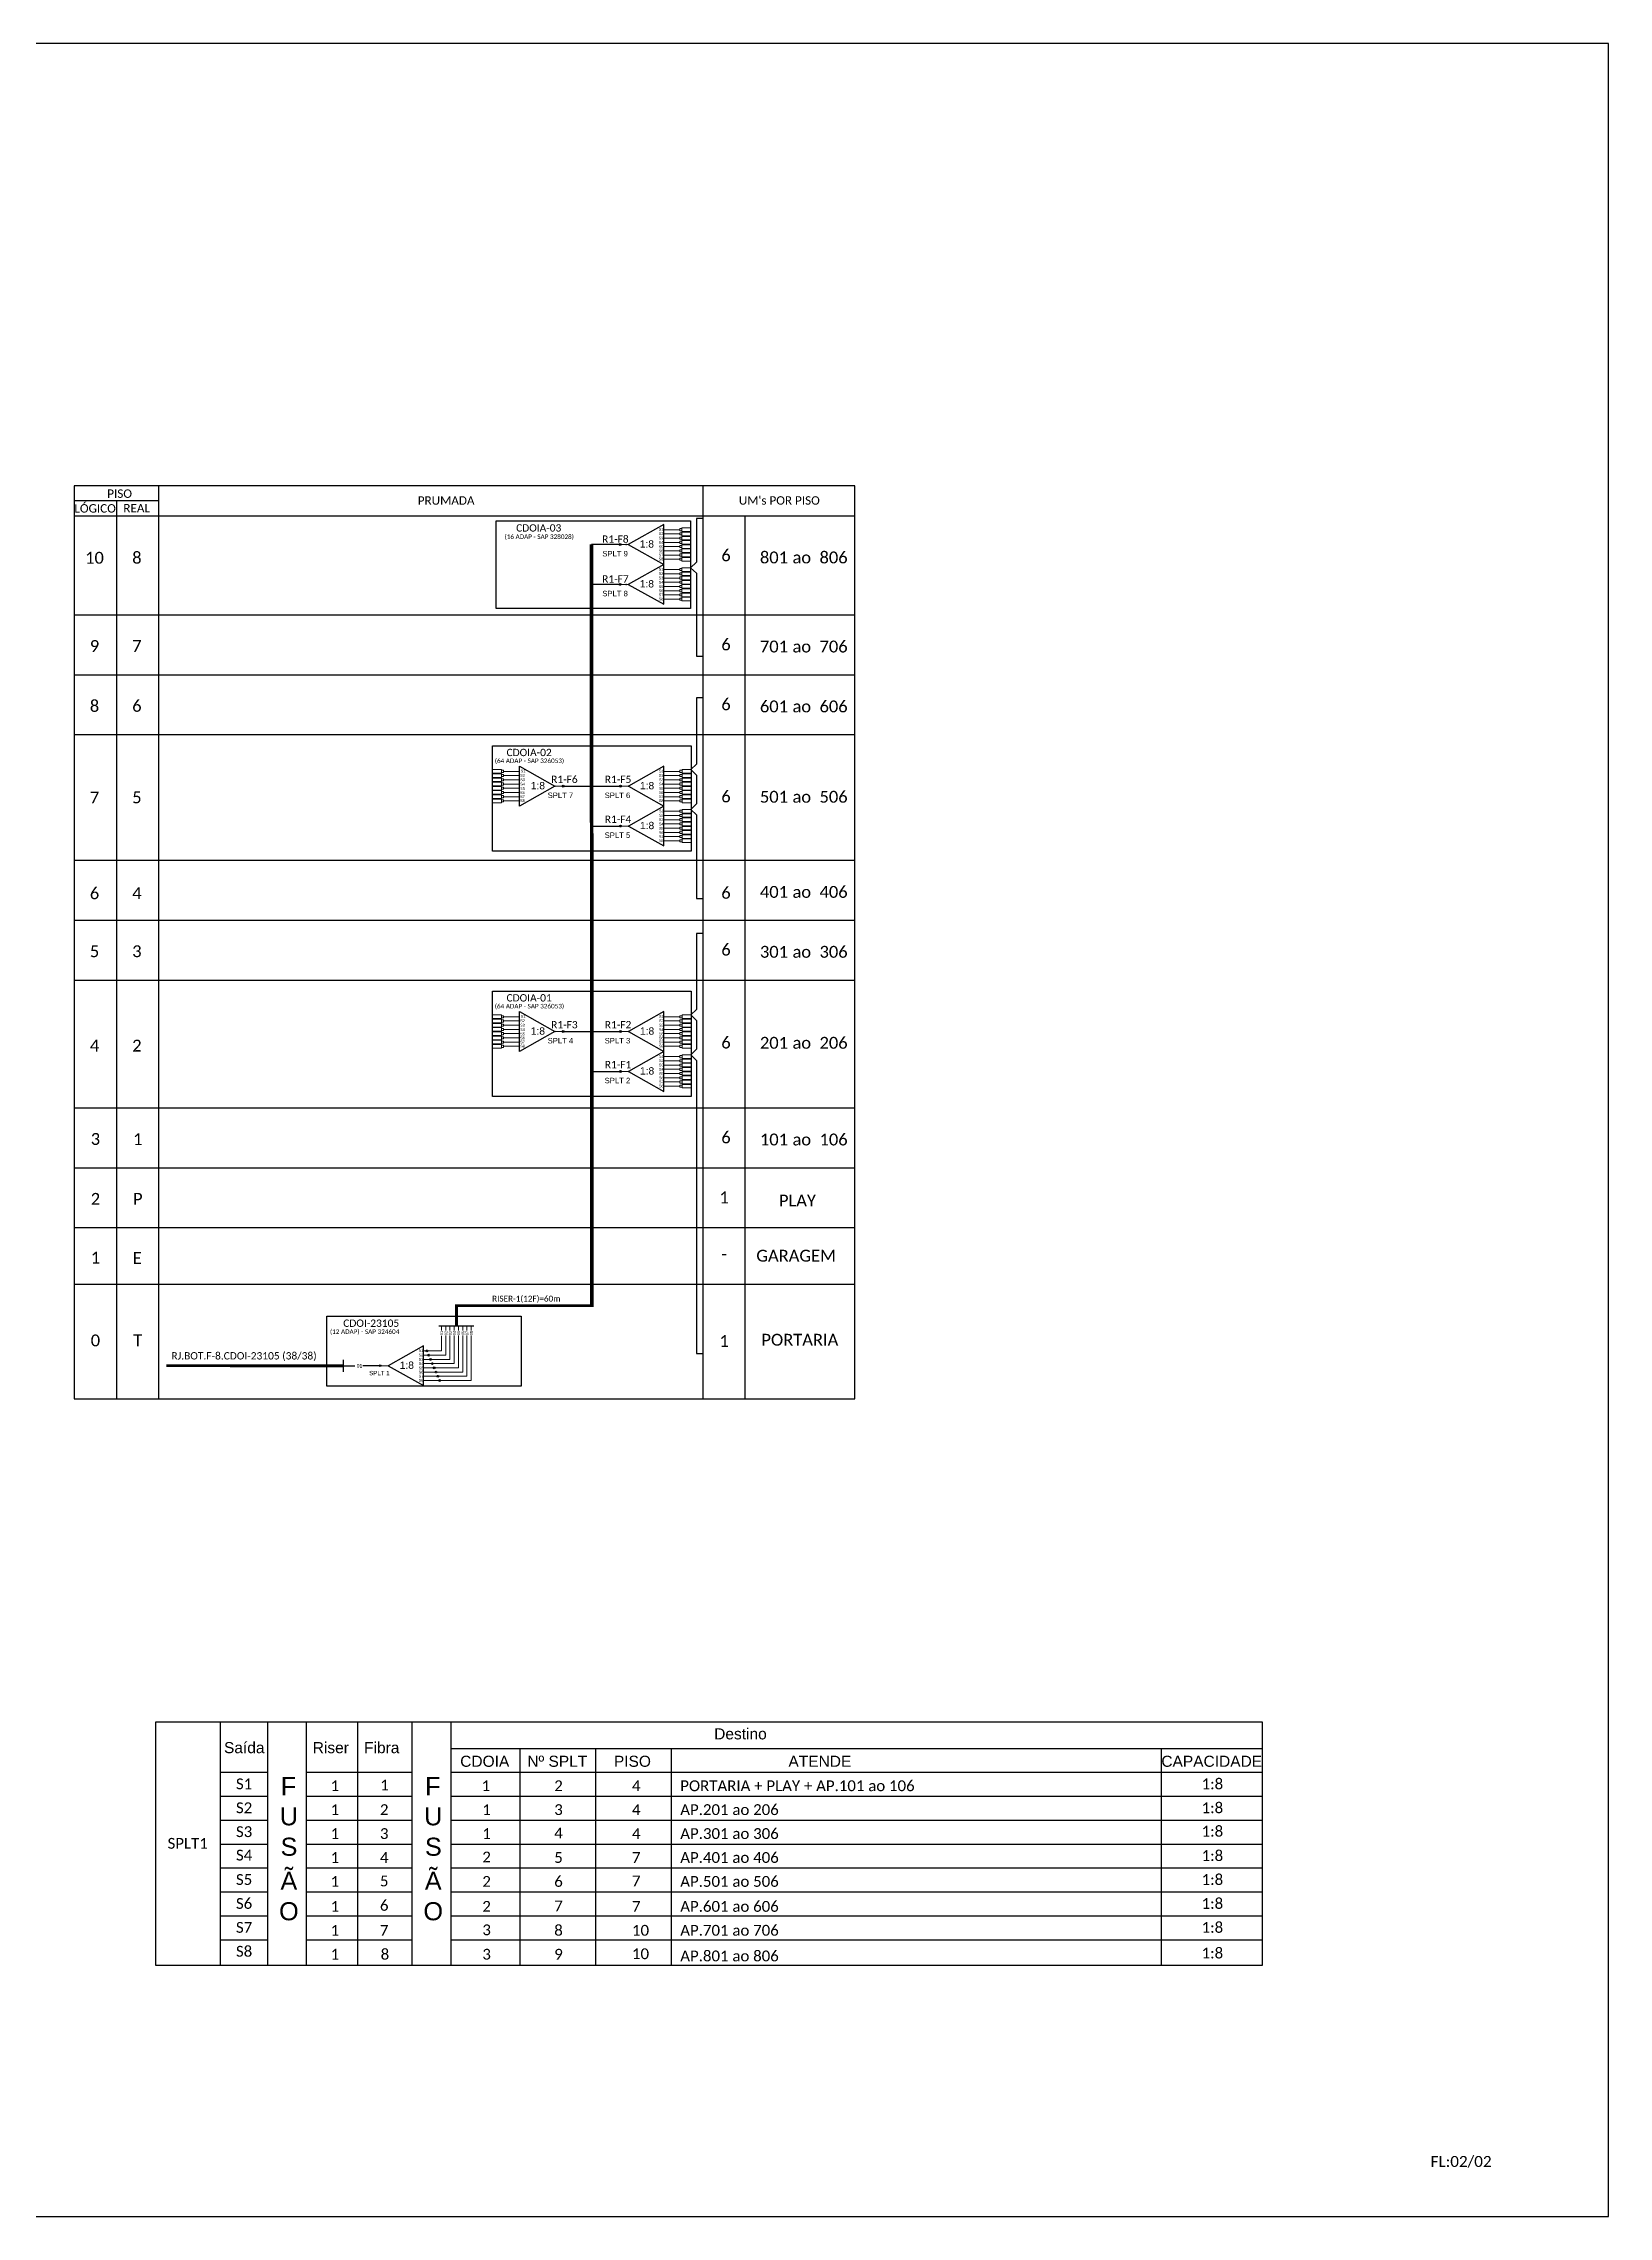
# Model space of a CAD drawing. Header units: metres. Extents: x -1286 to 415, y -500 to 94.
# Drawn here: x -13 to 415, y -500 to 94 of the extents above; entities that cross this region are included whole.
import ezdxf
from ezdxf.enums import TextEntityAlignment as Align

# ---------------------------------------------------------------- set-up
doc = ezdxf.new("R2010")
doc.units = ezdxf.units.M
doc.styles.add('ARIAL', font='arial.ttf')
doc.styles.add('WMF-Calibri0', font='calibri.ttf')

# ---------------------------------------------------------------- blocks, each defined once
blk = doc.blocks.new('SPLT_1-8_DIV_DIR')
h = blk.add_hatch(color=3)
h.dxf.hatch_style = 1
edge = h.paths.add_edge_path()
edge.add_arc((12.77, 4.04), 0.242, 0, 360)
h = blk.add_hatch(color=3)
h.dxf.hatch_style = 1
edge = h.paths.add_edge_path()
edge.add_arc((13.27, 2.88), 0.242, 0, 360)
h = blk.add_hatch(color=3)
h.dxf.hatch_style = 1
edge = h.paths.add_edge_path()
edge.add_arc((13.77, 1.73), 0.242, 0, 360)
h = blk.add_hatch(color=3)
h.dxf.hatch_style = 1
edge = h.paths.add_edge_path()
edge.add_arc((14.27, 0.58), 0.242, 0, 360)
h = blk.add_hatch(color=3)
h.dxf.hatch_style = 1
edge = h.paths.add_edge_path()
edge.add_arc((14.77, -0.58), 0.242, 0, 360)
h = blk.add_hatch(color=3)
h.dxf.hatch_style = 1
edge = h.paths.add_edge_path()
edge.add_arc((15.27, -1.73), 0.242, 0, 360)
h = blk.add_hatch(color=3)
h.dxf.hatch_style = 1
edge = h.paths.add_edge_path()
edge.add_arc((15.77, -2.88), 0.242, 0, 360)
h = blk.add_hatch(color=3)
h.dxf.hatch_style = 1
edge = h.paths.add_edge_path()
edge.add_arc((16.27, -4.04), 0.242, 0, 360)
at = {"color": 1, "lineweight": 0}
blk.add_lwpolyline([(2.22, 0), (0, 0)], dxfattribs=at)
at = {"color": 1}
blk.add_lwpolyline([(11.89, 5.45), (2.22, 0), (11.89, -5.45), (11.89, 5.45)], dxfattribs=at)
at = {"color": 7, "lineweight": 0}
for points in [[(12.77, 4.04), (11.89, 4.04)], [(11.89, 2.88), (13.27, 2.88)], [(11.89, 1.73), (13.77, 1.73)], [(11.89, 0.58), (14.27, 0.58)], [(11.89, -0.58), (14.77, -0.58)], [(11.89, -1.73), (15.27, -1.73)], [(11.89, -2.88), (15.77, -2.88)], [(11.89, -4.04), (16.27, -4.04)]]:
    blk.add_lwpolyline(points, dxfattribs=at)
at = {"color": 3}
for centre in [(12.77, 4.04), (13.27, 2.88), (13.77, 1.73), (14.27, 0.58), (14.77, -0.58), (15.27, -1.73), (15.77, -2.88), (16.27, -4.04)]:
    blk.add_circle(centre, 0.242, dxfattribs=at)
at = {"color": 1, "style": 'ARIAL'}
for s, height, p in [('1:8', 2, (5.35, -0.85)), ('S1', 0.75, (10.52, 3.77)), ('S2', 0.75, (10.52, 2.58)), ('S3', 0.75, (10.52, 1.37)), ('S4', 0.75, (10.52, 0.19)), ('S5', 0.75, (10.52, -1.02)), ('S6', 0.75, (10.52, -2.14)), ('S7', 0.75, (10.52, -3.24)), ('S8', 0.75, (10.52, -4.36))]:
    blk.add_text(s, height=height, dxfattribs=at).set_placement(p)
blk = doc.blocks.new('SPLT_1-8_SC-APC')
at = {"color": 1}
blk.add_lwpolyline([(-7.37, -2.1), (-17.04, -7.55), (-7.37, -13), (-7.37, -2.1)], dxfattribs=at)
at = {"color": 3, "lineweight": 0}
for points in [[(-2.99, -3.51), (-7.37, -3.51)], [(-7.37, -4.66), (-2.99, -4.66)], [(-7.37, -5.82), (-2.99, -5.82)], [(-2.41, -3.02), (-2.41, -4)], [(-2.41, -3.02), (0, -3.02)], [(-2.41, -4), (0, -4)], [(-2.41, -4.17), (-2.41, -5.16)], [(-2.41, -4.17), (0, -4.17)], [(-2.41, -5.16), (0, -5.16)], [(-2.41, -5.32), (-2.41, -6.31)], [(-2.41, -5.32), (0, -5.32)], [(-7.37, -6.97), (-2.99, -6.97)], [(-7.37, -8.12), (-2.99, -8.12)], [(-7.37, -9.28), (-2.99, -9.28)], [(-7.37, -10.43), (-2.99, -10.43)], [(-7.37, -11.58), (-2.99, -11.58)], [(-2.41, -6.31), (0, -6.31)], [(-2.41, -6.48), (-2.41, -7.46)], [(-2.41, -6.48), (0, -6.48)], [(-2.41, -7.46), (0, -7.46)], [(-2.41, -7.63), (-2.41, -8.62)], [(-2.41, -7.63), (0, -7.63)], [(-2.41, -8.62), (0, -8.62)], [(-2.41, -8.78), (-2.41, -9.77)], [(-2.41, -8.78), (0, -8.78)], [(-2.41, -9.77), (0, -9.77)], [(-2.41, -9.94), (-2.41, -10.92)], [(-2.41, -9.94), (0, -9.94)], [(-2.41, -10.92), (0, -10.92)], [(-2.41, -11.09), (-2.41, -12.08)], [(-2.41, -11.09), (0, -11.09)], [(-2.41, -12.08), (0, -12.08)]]:
    blk.add_lwpolyline(points, dxfattribs=at)
for points in [[(-2.99, -3.22), (-2.41, -3.22), (-2.41, -3.8), (-2.99, -3.8)], [(-2.99, -4.38), (-2.41, -4.38), (-2.41, -4.95), (-2.99, -4.95)], [(-2.99, -5.53), (-2.41, -5.53), (-2.41, -6.1), (-2.99, -6.1)], [(-2.99, -6.68), (-2.41, -6.68), (-2.41, -7.26), (-2.99, -7.26)], [(-2.99, -7.84), (-2.41, -7.84), (-2.41, -8.41), (-2.99, -8.41)], [(-2.99, -8.99), (-2.41, -8.99), (-2.41, -9.56), (-2.99, -9.56)], [(-2.99, -10.14), (-2.41, -10.14), (-2.41, -10.72), (-2.99, -10.72)], [(-2.99, -11.3), (-2.41, -11.3), (-2.41, -11.87), (-2.99, -11.87)]]:
    blk.add_lwpolyline(points, close=True, dxfattribs=at)
at = {"color": 1, "lineweight": 0}
blk.add_lwpolyline([(-17.04, -7.55), (-19.26, -7.55)], dxfattribs=at)
at = {"color": 1, "style": 'ARIAL'}
for s, height, p in [('S1', 0.75, (-8.74, -3.78)), ('S2', 0.75, (-8.74, -4.97)), ('S3', 0.75, (-8.74, -6.18)), ('1:8', 2, (-13.91, -8.4)), ('S4', 0.75, (-8.74, -7.36)), ('S5', 0.75, (-8.74, -8.57)), ('S6', 0.75, (-8.74, -9.69)), ('S7', 0.75, (-8.74, -10.78)), ('S8', 0.75, (-8.74, -11.9))]:
    blk.add_text(s, height=height, dxfattribs=at).set_placement(p)
blk = doc.blocks.new('SPLITTER_')
blk.add_point((0, 0))
at = {"style": 'ARIAL', "flags": 4}
blk.add_attdef('SPLT', (0, -3.26), '', height=1.5, dxfattribs=at)
blk = doc.blocks.new('SPLT_1-8_SC-APC_ESQ')
at = {"color": 3, "lineweight": 0}
for points in [[(2.41, -3.02), (0, -3.02)], [(2.41, -4), (0, -4)], [(2.41, -4.17), (0, -4.17)], [(2.41, -5.16), (0, -5.16)], [(2.41, -5.32), (0, -5.32)], [(2.41, -3.02), (2.41, -4)], [(2.41, -4.17), (2.41, -5.16)], [(2.41, -5.32), (2.41, -6.31)], [(2.99, -3.51), (7.37, -3.51)], [(7.37, -4.66), (2.99, -4.66)], [(7.37, -5.82), (2.99, -5.82)], [(2.41, -6.31), (0, -6.31)], [(2.41, -6.48), (0, -6.48)], [(2.41, -7.46), (0, -7.46)], [(2.41, -7.63), (0, -7.63)], [(2.41, -8.62), (0, -8.62)], [(2.41, -8.78), (0, -8.78)], [(2.41, -9.77), (0, -9.77)], [(2.41, -9.94), (0, -9.94)], [(2.41, -10.92), (0, -10.92)], [(2.41, -11.09), (0, -11.09)], [(2.41, -6.48), (2.41, -7.46)], [(2.41, -7.63), (2.41, -8.62)], [(2.41, -8.78), (2.41, -9.77)], [(2.41, -9.94), (2.41, -10.92)], [(2.41, -11.09), (2.41, -12.08)], [(7.37, -6.97), (2.99, -6.97)], [(7.37, -8.12), (2.99, -8.12)], [(7.37, -9.28), (2.99, -9.28)], [(7.37, -10.43), (2.99, -10.43)], [(7.37, -11.58), (2.99, -11.58)], [(2.41, -12.08), (0, -12.08)]]:
    blk.add_lwpolyline(points, dxfattribs=at)
for points in [[(2.99, -3.22), (2.41, -3.22), (2.41, -3.8), (2.99, -3.8)], [(2.99, -4.38), (2.41, -4.38), (2.41, -4.95), (2.99, -4.95)], [(2.99, -5.53), (2.41, -5.53), (2.41, -6.1), (2.99, -6.1)], [(2.99, -6.68), (2.41, -6.68), (2.41, -7.26), (2.99, -7.26)], [(2.99, -7.84), (2.41, -7.84), (2.41, -8.41), (2.99, -8.41)], [(2.99, -8.99), (2.41, -8.99), (2.41, -9.56), (2.99, -9.56)], [(2.99, -10.14), (2.41, -10.14), (2.41, -10.72), (2.99, -10.72)], [(2.99, -11.3), (2.41, -11.3), (2.41, -11.87), (2.99, -11.87)]]:
    blk.add_lwpolyline(points, close=True, dxfattribs=at)
at = {"color": 1}
blk.add_lwpolyline([(7.37, -2.1), (17.04, -7.55), (7.37, -13), (7.37, -2.1)], dxfattribs=at)
at = {"color": 1, "lineweight": 0}
blk.add_lwpolyline([(17.04, -7.55), (19.26, -7.55)], dxfattribs=at)
at = {"color": 1, "style": 'ARIAL'}
for s, height, p in [('S3', 0.75, (7.55, -6.18)), ('S2', 0.75, (7.56, -4.97)), ('S1', 0.75, (7.7, -3.78)), ('S5', 0.75, (7.55, -8.57)), ('S4', 0.75, (7.55, -7.36)), ('S6', 0.75, (7.55, -9.69)), ('S7', 0.75, (7.55, -10.78)), ('S8', 0.75, (7.55, -11.9)), ('1:8', 2, (10.45, -8.4))]:
    blk.add_text(s, height=height, dxfattribs=at).set_placement(p)

msp = doc.modelspace()

# ---------------------------------------------------------------- hatches: boundary and pattern name
h = msp.add_hatch(color=3)
h.dxf.hatch_style = 1
edge = h.paths.add_edge_path()
edge.add_arc((144.79, -42.76), 0.256, 0, 360)
h = msp.add_hatch(color=3)
h.dxf.hatch_style = 1
edge = h.paths.add_edge_path()
edge.add_arc((144.79, -53.66), 0.256, 0, 360)
h = msp.add_hatch(color=3)
h.dxf.hatch_style = 1
edge = h.paths.add_edge_path()
edge.add_arc((129.14, -108.82), 0.256, 0, 360)
h = msp.add_hatch(color=3)
h.dxf.hatch_style = 1
edge = h.paths.add_edge_path()
edge.add_arc((144.86, -108.82), 0.256, 0, 360)
h = msp.add_hatch(color=3)
h.dxf.hatch_style = 1
edge = h.paths.add_edge_path()
edge.add_arc((144.86, -119.72), 0.256, 0, 360)
h = msp.add_hatch(color=3)
h.dxf.hatch_style = 1
edge = h.paths.add_edge_path()
edge.add_arc((129.14, -175.89), 0.256, 0, 360)
h = msp.add_hatch(color=3)
h.dxf.hatch_style = 1
edge = h.paths.add_edge_path()
edge.add_arc((144.86, -175.89), 0.256, 0, 360)
h = msp.add_hatch(color=3)
h.dxf.hatch_style = 1
edge = h.paths.add_edge_path()
edge.add_arc((144.86, -186.79), 0.256, 0, 360)
h = msp.add_hatch(color=3)
h.dxf.hatch_style = 1
edge = h.paths.add_edge_path()
edge.add_arc((79.17, -267.24), 0.205, 0, 360)

# ---------------------------------------------------------------- linework, layer by layer
for p, q in [((17.85, -364.56), (320.23, -364.56)), ((17.85, -431.14), (17.85, -364.56)), ((35.42, -364.56), (35.42, -431.14)), ((48.4, -364.56), (48.4, -431.14)), ((59.07, -431.14), (59.07, -364.56)), ((72.99, -364.56), (72.99, -431.14)), ((87.84, -364.56), (87.84, -431.14)), ((98.52, -364.56), (98.52, -431.14)), ((320.23, -364.56), (320.23, -431.14)), ((98.52, -371.83), (320.23, -371.83)), ((117.31, -371.83), (117.31, -431.14)), ((138.02, -371.83), (138.02, -431.14)), ((158.7, -371.83), (158.7, -431.14)), ((292.57, -371.83), (292.57, -431.14)), ((35.42, -378.36), (48.4, -378.36)), ((59.07, -378.36), (87.84, -378.36)), ((98.52, -378.36), (320.23, -378.36)), ((35.42, -384.9), (48.4, -384.9)), ((59.07, -384.9), (87.84, -384.9)), ((98.52, -384.9), (320.23, -384.9)), ((35.42, -391.44), (48.4, -391.44)), ((59.07, -391.44), (87.84, -391.44)), ((98.52, -391.44), (320.23, -391.44)), ((35.42, -397.98), (48.4, -397.98)), ((59.07, -397.98), (87.84, -397.98)), ((98.52, -397.98), (320.23, -397.98)), ((35.42, -404.52), (48.4, -404.52)), ((59.07, -404.52), (87.84, -404.52)), ((98.52, -404.52), (320.23, -404.52)), ((35.42, -411.06), (48.4, -411.06)), ((59.07, -411.06), (87.84, -411.06)), ((98.52, -411.06), (320.23, -411.06)), ((35.42, -417.6), (48.4, -417.6)), ((59.07, -417.6), (87.84, -417.6)), ((98.52, -417.6), (320.23, -417.6)), ((35.42, -424.13), (48.4, -424.13)), ((59.07, -424.13), (87.84, -424.13)), ((98.52, -424.13), (320.23, -424.13)), ((320.23, -431.14), (17.85, -431.14))]:
    msp.add_line(p, q)
msp.add_lwpolyline([(-426.16, -499.81), (414.84, -499.81), (414.84, 94.19), (-426.16, 94.19)], close=True)
at = {"color": 0}
for points in [[(208.9, -26.7), (-4.42, -26.7)], [(18.73, -30.82), (-4.42, -30.82)]]:
    msp.add_lwpolyline(points, dxfattribs=at)
for points in [[(-4.42, -26.7), (-4.42, -34.93)], [(18.73, -34.93), (18.73, -26.7)], [(167.31, -26.7), (167.31, -34.93)], [(208.9, -34.93), (208.9, -26.7)], [(-4.42, -34.93), (208.9, -34.93)], [(-4.42, -34.93), (208.9, -34.93)], [(-4.42, -34.93), (208.9, -34.93)], [(-4.42, -34.93), (-4.42, -276.25), (208.9, -276.25), (208.9, -34.93)], [(-4.42, -34.93), (208.9, -34.93)], [(-4.42, -34.93), (208.9, -34.93)], [(-4.42, -34.93), (208.9, -34.93)], [(7.16, -30.82), (7.16, -34.93)], [(7.16, -34.93), (7.16, -276.25)], [(18.73, -276.25), (18.73, -34.93)], [(167.31, -34.93), (167.31, -276.25)], [(178.88, -276.25), (178.88, -34.93)], [(-4.42, -62), (208.9, -62)], [(-4.42, -62), (208.9, -62)], [(-4.42, -62), (208.9, -62)], [(-4.42, -78.37), (208.9, -78.37)], [(-4.42, -78.37), (208.9, -78.37)], [(-4.42, -94.74), (208.9, -94.74)], [(-4.42, -129.07), (208.9, -129.07)], [(-4.42, -145.44), (208.9, -145.44)], [(-4.42, -161.81), (208.9, -161.81)], [(-4.42, -196.75), (208.9, -196.75)], [(-4.42, -213.12), (208.9, -213.12)], [(-4.42, -229.49), (208.9, -229.49)], [(-4.42, -244.98), (208.9, -244.98)]]:
    msp.add_lwpolyline(points)
at = {"color": 1}
for points in [[(110.9, -36.33), (164.02, -36.33), (164.02, -60.23), (110.9, -60.23)], [(109.88, -97.77), (164.12, -97.77), (164.12, -126.59), (109.88, -126.59)], [(109.88, -164.84), (164.12, -164.84), (164.12, -193.66), (109.88, -193.66)], [(64.56, -253.69), (117.69, -253.69), (117.69, -272.8), (64.56, -272.8)]]:
    msp.add_lwpolyline(points, close=True, dxfattribs=at)
at = {"color": 3}
for points in [[(167.25, -35.66), (165.6, -35.66), (165.59, -36.72), (165.59, -36.72), (165.59, -36.72), (165.59, -47.62), (164.02, -49.13), (165.59, -50.64), (165.59, -73.33), (167.24, -73.33)], [(167.31, -84.67), (165.66, -84.67), (165.65, -102.78), (164.09, -104.29), (165.65, -105.8), (165.65, -113.68), (164.09, -115.19), (165.65, -116.7), (165.65, -139.49), (167.31, -139.49)], [(167.31, -149.05), (165.66, -149.05), (165.65, -169.86), (164.09, -171.36), (165.65, -172.87), (165.65, -180.75), (164.09, -182.26), (165.65, -183.77), (165.65, -263.87), (167.31, -263.87)], [(69.19, -267.24), (72.28, -267.24)], [(79.17, -267.24), (74.43, -267.24)]]:
    msp.add_lwpolyline(points, dxfattribs=at)
at = {"color": 5}
msp.add_lwpolyline([(100.01, -256.29, 0.8, 0.8, 0), (100.01, -250.82, 0.8, 0.8, 0), (137.06, -250.82, 1, 1, 0), (136.92, -42.76, 0, 0, 0)], format="xyseb", dxfattribs=at)
for points in [[(144.76, -42.76), (136.92, -42.76)], [(144.76, -53.66), (136.92, -53.66)], [(129.14, -108.82), (144.83, -108.82)], [(136.99, -119.72), (144.83, -119.72)], [(129.14, -175.89), (144.83, -175.89)], [(136.99, -186.79), (144.83, -186.79)], [(95.25, -256.29), (104.74, -256.29)]]:
    msp.add_lwpolyline(points, dxfattribs=at)
at = {"color": 5, "lineweight": 0}
for points in [[(95.95, -259.03), (95.95, -263.2), (92.18, -263.2)], [(92.68, -264.35), (97.1, -264.35), (97.1, -259)], [(93.18, -265.51), (98.26, -265.51), (98.26, -259)], [(93.68, -266.66), (99.42, -266.66), (99.42, -259)], [(94.18, -267.81), (100.57, -267.81), (100.57, -259)], [(94.68, -268.97), (101.73, -268.97), (101.73, -259)], [(95.18, -270.12), (102.89, -270.12), (102.89, -259)], [(95.68, -271.27), (104.05, -271.27), (104.05, -259)], [(95.95, -256.29), (95.95, -257.61)], [(97.11, -256.29), (97.11, -257.57)], [(98.26, -256.29), (98.26, -257.58)], [(99.42, -256.29), (99.42, -257.57)], [(100.58, -256.29), (100.58, -257.57)], [(101.73, -256.29), (101.73, -257.58)], [(102.89, -256.29), (102.89, -257.57)], [(104.05, -256.29), (104.05, -257.57)]]:
    msp.add_lwpolyline(points, dxfattribs=at)
at = {"color": 1, "const_width": 0.8}
msp.add_lwpolyline([(20.73, -267.23), (69.19, -267.24)], dxfattribs=at)
at = {"color": 1}
msp.add_lwpolyline([(69.19, -268.87), (69.19, -265.61)], dxfattribs=at)
at = {"color": 3}
for centre, radius in [((144.79, -42.76), 0.256), ((144.79, -53.66), 0.256), ((129.14, -108.82), 0.256), ((144.86, -108.82), 0.256), ((144.86, -119.72), 0.256), ((129.14, -175.89), 0.256), ((144.86, -175.89), 0.256), ((144.86, -186.79), 0.256), ((79.17, -267.24), 0.205), ((79.17, -267.24), 0.205)]:
    msp.add_circle(centre, radius, dxfattribs=at)

# ---------------------------------------------------------------- block references
for p in [(164.02, -35.21), (164.02, -46.11), (164.09, -101.27), (164.09, -112.17), (164.09, -168.35), (164.09, -179.24)]:
    msp.add_blockref('SPLT_1-8_SC-APC', p, dxfattribs=at)
ref = msp.add_blockref('SPLITTER_', (146.41, -42.76), dxfattribs=dict(xscale=-1))
ref.add_attrib('SPLT', 'SPLT 9', (139.88, -46.02), dxfattribs={"height": 1.5, "style": 'ARIAL'})
ref = msp.add_blockref('SPLITTER_', (146.41, -53.66), dxfattribs=dict(xscale=-1))
ref.add_attrib('SPLT', 'SPLT 8', (139.88, -56.92), dxfattribs={"height": 1.5, "style": 'ARIAL'})
for name, p in [('SPLT_1-8_SC-APC_ESQ', (109.88, -101.27)), ('SPLT_1-8_SC-APC_ESQ', (109.88, -168.35)), ('SPLT_1-8_DIV_DIR', (79.17, -267.24))]:
    msp.add_blockref(name, p)
ref = msp.add_blockref('SPLITTER_', (126.91, -108.81))
ref.add_attrib('SPLT', 'SPLT 7', (124.94, -112.07), dxfattribs={"height": 1.5, "style": 'ARIAL'})
ref = msp.add_blockref('SPLITTER_', (147.06, -108.81), dxfattribs=dict(xscale=-1))
ref.add_attrib('SPLT', 'SPLT 6', (140.53, -112.07), dxfattribs={"height": 1.5, "style": 'ARIAL'})
ref = msp.add_blockref('SPLITTER_', (147.06, -119.71), dxfattribs=dict(xscale=-1))
ref.add_attrib('SPLT', 'SPLT 5', (140.53, -122.97), dxfattribs={"height": 1.5, "style": 'ARIAL'})
ref = msp.add_blockref('SPLITTER_', (126.91, -175.88))
ref.add_attrib('SPLT', 'SPLT 4', (124.94, -179.14), dxfattribs={"height": 1.5, "style": 'ARIAL'})
ref = msp.add_blockref('SPLITTER_', (147.06, -175.88), dxfattribs=dict(xscale=-1))
ref.add_attrib('SPLT', 'SPLT 3', (140.53, -179.14), dxfattribs={"height": 1.5, "style": 'ARIAL'})
ref = msp.add_blockref('SPLITTER_', (147.06, -186.78), dxfattribs=dict(xscale=-1))
ref.add_attrib('SPLT', 'SPLT 2', (140.53, -190.04), dxfattribs={"height": 1.5, "style": 'ARIAL'})

# ---------------------------------------------------------------- texts
at = {"color": 0, "style": 'WMF-Calibri0'}
for s, p in [('     PISO', (0.54, -30.01)), ('PRUMADA', (89.45, -31.89)), ("UM's POR PISO", (177.19, -31.87)), ('  LÓGICO', (-6, -34.04)), ('    REAL', (5.76, -33.98))]:
    msp.add_text(s, height=2.3, dxfattribs=at).set_placement(p)
at = {"color": 1, "style": 'WMF-Calibri0'}
for s, p in [('(16 ADAP - SAP 328028)', (122.64, -41.25)), ('(64 ADAP - SAP 326053)', (119.97, -102.51)), ('(64 ADAP - SAP 326053)', (119.97, -169.58)), ('(12 ADAP) - SAP 324604', (74.94, -258.54))]:
    msp.add_text(s, height=1.25, dxfattribs=at).set_placement(p, align=Align.CENTER)
for s, p in [('CDOIA-03', (116.33, -39.23)), ('CDOIA-02', (113.71, -100.61)), ('CDOIA-01', (113.71, -167.68)), ('CDOI-23105', (69.09, -256.61)), ('RJ.BOT.F-8.CDOI-23105 (38/38)', (22.13, -265.53))]:
    msp.add_text(s, height=2, dxfattribs=at).set_placement(p)
at = {"color": 5, "style": 'WMF-Calibri0'}
for s, height, p in [('R1-F8', 2, (139.83, -42.28)), ('R1-F7', 2, (139.83, -53.18)), ('R1-F6', 2, (125.9, -107.95)), ('R1-F5', 2, (140.56, -107.95)), ('R1-F4', 2, (140.56, -118.85)), ('R1-F3', 2, (125.9, -175.02)), ('R1-F2', 2, (140.56, -175.02)), ('R1-F1', 2, (140.56, -185.92)), ('RISER-1(12F)=60m', 1.6, (109.78, -249.7))]:
    msp.add_text(s, height=height, dxfattribs=at).set_placement(p)
at = {"color": 7}
for s, height, style, p in [('801', 3.24, 'WMF-Calibri0', (182.95, -47.92)), ('ao', 3.24, 'WMF-Calibri0', (191.85, -47.92)), ('806', 3.24, 'WMF-Calibri0', (199.24, -47.92)), ('701', 3.24, 'WMF-Calibri0', (182.95, -72.27)), ('ao', 3.24, 'WMF-Calibri0', (191.85, -72.27)), ('706', 3.24, 'WMF-Calibri0', (199.24, -72.27)), ('601', 3.24, 'WMF-Calibri0', (182.95, -88.64)), ('ao', 3.24, 'WMF-Calibri0', (191.85, -88.64)), ('606', 3.24, 'WMF-Calibri0', (199.24, -88.64)), ('501', 3.24, 'WMF-Calibri0', (182.95, -113.34)), ('ao', 3.24, 'WMF-Calibri0', (191.85, -113.34)), ('506', 3.24, 'WMF-Calibri0', (199.24, -113.34)), ('401', 3.24, 'WMF-Calibri0', (182.95, -139.34)), ('406', 3.24, 'WMF-Calibri0', (199.24, -139.34)), ('ao', 3.24, 'WMF-Calibri0', (191.85, -139.34)), ('301', 3.24, 'WMF-Calibri0', (182.95, -155.72)), ('ao', 3.24, 'WMF-Calibri0', (191.85, -155.72)), ('306', 3.24, 'WMF-Calibri0', (199.24, -155.72)), ('201', 3.24, 'WMF-Calibri0', (182.95, -180.59)), ('ao', 3.24, 'WMF-Calibri0', (191.85, -180.59)), ('206', 3.24, 'WMF-Calibri0', (199.24, -180.59)), ('101', 3.24, 'WMF-Calibri0', (182.95, -207.02)), ('ao', 3.24, 'WMF-Calibri0', (191.85, -207.02)), ('106', 3.24, 'WMF-Calibri0', (199.24, -207.02)), ('PLAY', 3.24, 'WMF-Calibri0', (188.14, -223.7)), ('GARAGEM', 3.24, 'WMF-Calibri0', (181.97, -238.79)), ('PORTARIA', 3.24, 'WMF-Calibri0', (183.36, -261.76)), ('SPLT 1', 1.2, 'ARIAL', (76.17, -269.85)), ('1', 2.95, 'WMF-Calibri0', (65.65, -383.53)), ('1', 2.95, 'WMF-Calibri0', (79.19, -383.34)), ('1', 2.95, 'WMF-Calibri0', (106.9, -383.53)), ('2', 2.95, 'WMF-Calibri0', (126.75, -383.53)), ('4', 2.95, 'WMF-Calibri0', (147.99, -383.53)), ('PORTARIA + PLAY + AP.101 ao 106', 2.9537, 'WMF-Calibri0', (161.18, -383.53)), ('1', 2.95, 'WMF-Calibri0', (65.65, -390.06)), ('2', 2.95, 'WMF-Calibri0', (79.12, -390.06)), ('1', 2.95, 'WMF-Calibri0', (107.1, -390.06)), ('3', 2.95, 'WMF-Calibri0', (126.75, -390.06)), ('4', 2.95, 'WMF-Calibri0', (147.99, -390.06)), ('AP.201 ao 206', 2.9537, 'WMF-Calibri0', (161.18, -390.06)), ('1', 2.95, 'WMF-Calibri0', (65.65, -396.6)), ('3', 2.95, 'WMF-Calibri0', (79.12, -396.6)), ('1', 2.95, 'WMF-Calibri0', (107.1, -396.6)), ('4', 2.95, 'WMF-Calibri0', (126.75, -396.47)), ('4', 2.95, 'WMF-Calibri0', (147.99, -396.6)), ('AP.301 ao 306', 2.9537, 'WMF-Calibri0', (161.18, -396.6)), ('1', 2.95, 'WMF-Calibri0', (65.65, -403.14)), ('4', 2.95, 'WMF-Calibri0', (79.12, -403.14)), ('2', 2.95, 'WMF-Calibri0', (107.1, -403.01)), ('5', 2.95, 'WMF-Calibri0', (126.75, -403.14)), ('7', 2.95, 'WMF-Calibri0', (147.99, -403.14)), ('AP.401 ao 406', 2.9537, 'WMF-Calibri0', (161.18, -403.14)), ('1', 2.95, 'WMF-Calibri0', (65.65, -409.68)), ('5', 2.95, 'WMF-Calibri0', (79.12, -409.55)), ('2', 2.95, 'WMF-Calibri0', (107.1, -409.68)), ('6', 2.95, 'WMF-Calibri0', (126.75, -409.68)), ('7', 2.95, 'WMF-Calibri0', (147.99, -409.55)), ('AP.501 ao 506', 2.9537, 'WMF-Calibri0', (161.18, -409.68)), ('1', 2.95, 'WMF-Calibri0', (65.65, -416.5)), ('6', 2.95, 'WMF-Calibri0', (79.12, -416.22)), ('2', 2.95, 'WMF-Calibri0', (107.1, -416.5)), ('7', 2.95, 'WMF-Calibri0', (126.75, -416.37)), ('7', 2.95, 'WMF-Calibri0', (147.99, -416.5)), ('AP.601 ao 606', 2.9537, 'WMF-Calibri0', (161.18, -416.5)), ('1', 2.95, 'WMF-Calibri0', (65.65, -423.04)), ('7', 2.95, 'WMF-Calibri0', (79.12, -423.04)), ('3', 2.95, 'WMF-Calibri0', (107.1, -422.91)), ('8', 2.95, 'WMF-Calibri0', (126.75, -423.04)), ('10', 2.954, 'WMF-Calibri0', (147.99, -423.04)), ('AP.701 ao 706', 2.9537, 'WMF-Calibri0', (161.18, -423.04)), ('1', 2.95, 'WMF-Calibri0', (65.65, -429.58)), ('8', 2.95, 'WMF-Calibri0', (79.32, -429.58)), ('3', 2.95, 'WMF-Calibri0', (107.1, -429.58)), ('9', 2.95, 'WMF-Calibri0', (126.75, -429.58)), ('10', 2.954, 'WMF-Calibri0', (147.99, -429.45)), ('AP.801 ao 806', 2.9537, 'WMF-Calibri0', (161.18, -430.05))]:
    msp.add_text(s, height=height, dxfattribs=dict(at, style=style)).set_placement(p)
at = {"style": 'ARIAL'}
for s, p in [('01', (96, -258.32)), ('02', (97.16, -258.32)), ('03', (98.32, -258.32)), ('04', (99.47, -258.32)), ('05', (100.63, -258.32)), ('06', (101.79, -258.32)), ('07', (102.94, -258.32)), ('08', (104.1, -258.32))]:
    msp.add_text(s, height=0.75, rotation=90, dxfattribs=at).set_placement(p, align=Align.MIDDLE_CENTER)
for s, height, p in [('01', 1, (73.53, -267.24)), ('Destino', 3.032, (177.63, -367.86)), ('Saída', 3.032, (42.04, -371.63)), ('Riser', 3.032, (65.69, -371.63)), ('Fibra', 3.032, (79.61, -371.63)), ('CDOIA', 3.032, (107.76, -375.36)), ('Nº SPLT', 3.032, (127.58, -375.36)), ('PISO', 3.032, (148.11, -375.36)), ('ATENDE', 3.032, (199.33, -375.36)), ('CAPACIDADE', 3.032, (306.41, -375.36))]:
    msp.add_text(s, height=height, dxfattribs=at).set_placement(p, align=Align.MIDDLE_CENTER)
at = {"linetype": 'Continuous', "style": 'ARIAL'}
for s, p in [('F', (52.01, -384.63)), ('F', (91.45, -384.63)), ('U', (51.75, -392.87)), ('U', (91.2, -392.87)), ('S', (51.96, -401.19)), ('S', (91.41, -401.19)), ('Ã', (51.93, -410.5)), ('Ã', (91.38, -410.5)), ('O', (51.55, -418.82)), ('O', (90.99, -418.82))]:
    msp.add_text(s, height=4.94, dxfattribs=at).set_placement(p)
at = {"style": 'WMF-Calibri0'}
msp.add_text('FL:02/02', height=3, dxfattribs=at).set_placement((366.23, -486.25))
at = {"color": 7, "style": 'WMF-Calibri0'}
for tag, flags, p in [('10', 4, (1.12, -46.39)), ('8', 4, (12.7, -46.37)), ('6', 4, (173.68, -45.72)), ('9', 4, (1.12, -70.51)), ('7', 4, (12.7, -70.49)), ('6', 4, (173.68, -70.07)), ('8', 4, (1.12, -86.88)), ('6', 4, (12.7, -86.86)), ('6', 4, (173.68, -86.44)), ('7', 4, (1.12, -111.92)), ('5', 4, (12.7, -111.88)), ('6', 4, (173.68, -111.62)), ('6', 4, (1.12, -138.09)), ('4', 4, (12.7, -138.08)), ('6', 4, (173.68, -137.97)), ('5', 4, (1.12, -153.95)), ('3', 4, (12.7, -153.94)), ('6', 4, (173.68, -153.51)), ('4', 4, (1.12, -179.75)), ('2', 4, (12.7, -179.74)), ('6', 4, (173.68, -178.9)), ('3', 4, (1.37, -205.26)), ('1', 4, (12.94, -205.31)), ('6', 4, (173.68, -204.82)), ('1', 4, (173.16, -221.23)), ('2', 4, (1.37, -221.63)), ('P', 4, (12.94, -221.61)), ('1', 4, (1.37, -237.68)), ('E', 4, (12.81, -237.78)), ('-', 4, (173.16, -236.65)), ('0', 4, (1.37, -260.32)), ('T', 12, (12.94, -260.28)), ('1', 4, (173.16, -260.48))]:
    msp.add_attdef(tag, text='XX', height=3.24, dxfattribs=dict(at, flags=flags)).set_placement(p, align=Align.MIDDLE_CENTER)
at = {"color": 7, "lineweight": 0, "style": 'WMF-Calibri0', "flags": 8}
for tag, p, s in [('S1', (39.77, -383.01), 'S1'), ('1:8', (303.64, -383.01), '1:8'), ('S2', (39.77, -389.55), 'S2'), ('1:8', (303.64, -389.55), '1:8'), ('SPLT1', (21.08, -399.27), 'XX'), ('S3', (39.77, -396.08), 'S3'), ('1:8', (303.64, -395.95), '1:8'), ('S4', (39.77, -402.49), 'S4'), ('1:8', (303.64, -402.62), '1:8'), ('S5', (39.77, -409.16), 'S5'), ('1:8', (303.64, -409.16), '1:8'), ('S6', (39.77, -415.7), 'S6'), ('1:8', (303.64, -415.7), '1:8'), ('S7', (39.77, -422.24), 'S7'), ('1:8', (303.64, -422.24), '1:8'), ('S8', (39.77, -428.78), 'S8'), ('1:8', (303.64, -429.25), '1:8')]:
    msp.add_attdef(tag, p, s, height=2.954, dxfattribs=at)

doc.saveas('drawing.dxf')
